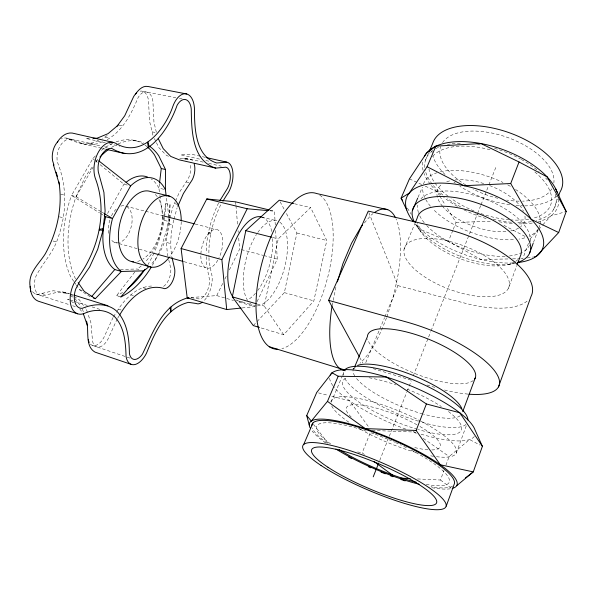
<?xml version="1.0" encoding="UTF-8"?>
<svg xmlns="http://www.w3.org/2000/svg" width="596" height="596" viewBox="0 0 596 596"><rect width="100%" height="100%" fill="white"/><g stroke="black" fill="none" stroke-linecap="round" stroke-linejoin="round"><path stroke-width="0.45" stroke-dasharray="2.98 2.23" d="M169.629 218.129L169.987 204.644L165.822 203.601L163.17 220.073A49.565 28.601 -75.2 0 1 152.65 251.914M159.445 183.657L158.909 188.105L159.393 191.763M218.598 202.968C211.14 218.613 206.268 235.778 206.149 253.173M220.654 204.875C212.936 220.982 208.116 238.832 208.987 256.787M332.21 305.748L333.104 301.256M333.283 300.362L336.137 285.991M283.718 334.751L264.251 306.068L278.235 238.899L310.613 207.542L326.787 240.479L313.839 300.868L283.718 334.751L260.236 327.688M257.092 321.557L284.366 292.621L296.905 233.036L286.155 213.003M169.853 218.129L172.974 206.805L175.149 201.88M173.727 220.066C170.858 231.933 169.83 244.546 171.819 256.623M173.972 219.194L177.094 207.848M553.624 209.501L557.439 199.004M533.487 242.445L537.935 230.332M456.26 453.087L466.258 425.835M417.52 478.938L440.474 480.026L444.005 470.453M445.935 465.23L449.153 456.521L469.573 439.543L479.996 445.063M528.458 243.295L522.789 258.657L520.934 258.694M508.388 288.33A55.786 22.857 20.9 0 0 439.557 239.406A55.786 22.857 20.9 0 0 421.961 275.039A55.786 22.857 20.9 0 0 508.388 288.33L516.725 265.831M379.726 460.417L387.944 439.684M389.315 436.227L406.77 392.175M407.113 391.311L408.819 386.99M409.161 386.126L411.218 380.941M413.274 375.756L430.729 331.696M431.072 330.832L477.277 214.21M477.62 213.346L480.696 205.568M481.039 204.704L488.571 185.699M488.914 184.834L495.76 167.558M386.521 317.81C380.136 334.103 372.954 351.126 359.954 363.269M386.856 316.953L393.971 294.32L398.046 274.823A83.351 29.033 -75 0 0 395.982 218.769M364.387 454.495L362.152 452.856L370.176 433.016M507.904 258.955L480.927 259.498L448.423 241.305L452.923 230.175M453.265 229.318L456.037 222.464L446.978 207.78M365.75 362.636L384.554 317.638M384.912 316.781L397.927 285.633L368.276 211.103M404.095 249.143L415.017 223.262M353.719 369.095L354.434 367.389M418.049 197.343L422.296 187.36M331.22 402.136L342.231 376.24M342.588 375.405L343.296 373.729M425.432 160.354L428.68 152.785M175.522 201.023L179.284 192.515L188.09 178.919A13.499 7.316 -77.8 0 0 190.251 163.595M75.528 278.861A81.697 48.187 -75.2 0 1 76.094 196.673L85.459 176.394L93.043 165.792M257.085 301.636L277.274 259.089L275.598 230.548M190.899 297.56L216.735 295.594L222.859 283.145M224.908 279.002L226.54 275.68M229.4 269.876L239.622 249.143L238.609 237.089M107.563 213.487L123.901 184.224A49.565 28.601 -75.2 0 1 125.324 182.95M73.74 281.312L71.073 277.505A81.503 48.425 -75.2 0 1 71.498 195.481L76.094 196.673L93.214 166.962M95.986 162.142L97.379 159.735A81.697 48.187 -75.2 0 1 98.66 158.327M95.397 155.899A81.503 48.425 -75.2 0 0 92.805 158.655L71.498 195.481L99.517 212.876M117.241 318.86L108.032 339.012L106.051 342.141A14.572 8.322 -70 0 1 92.544 341.106L90.86 322.54L87.731 313.317M117.717 318.093L119.155 315.798M113.039 317.519L103.831 337.619L101.841 340.741A14.542 8.366 -69.9 0 1 89.191 342.409M113.516 316.759L116.399 312.185M116.876 311.425C124.571 299.267 136.454 286.512 151.675 286.028M96.291 161.248L97.379 159.735M120.772 296.994L116.548 295.698L136.007 270.45M364.394 222.978L370.727 215.529A83.351 29.033 -75 0 1 373.074 213.547M530.038 239.026L538.017 230.19M538.628 229.512L542.308 225.437M542.926 224.759L550.905 215.923L566.2 211.535M253.285 325.595L256.451 322.227M107.176 135.493L102.661 138.622M102.423 141.677C90.845 147.763 77.286 143.182 66.275 138.063A16.308 10.698 -78.4 0 0 61.261 138.942M107.228 139.643C122.947 130.628 131.358 113.732 138.108 97.588A15.027 8.784 -80.9 0 1 146.936 92.075A15.027 8.784 -80.9 0 1 152.911 101.342L153.954 122.135L156.465 132.759M98.645 140.306L92.216 143.003L79.879 143.278M508.179 264.564L513.618 263.469M208.093 234.057L210.79 233.565M527.244 257.934L533.472 256.928M242.058 307.961L254.708 306.642L237.931 301.762M184.864 159.505L189.893 159.139A13.529 7.279 -77.8 0 1 193.119 161.516M179.776 158.625L185.736 158.208L203.333 162.164M456.037 222.464L491.178 221.22M120.37 269.407L137.117 269.012L139.516 269.705M512.56 258.858L520.003 258.709M89.363 138.339L85.735 138.391L105.388 142.891M372.135 430.461L414.175 432.018L417.215 434.149M208.265 232.79L210.872 232.947M269.921 210.798L274.465 211.208L275.27 225.02M101.536 148.248L84.535 144.344L70.984 139.136A16.353 10.654 -78.4 0 0 60.263 145.804A16.353 10.654 -78.4 0 0 57.38 162.067C67.281 186.272 66.804 213.532 57.954 237.99C53.58 252.562 42.42 263.164 35.864 276.47A16.122 10.303 -70.8 0 0 42.852 295.743L57.7 292.174L69.434 293.679L64.986 292.286L53.2 290.759L38.3 294.282A16.077 10.356 -70.7 0 1 32.251 291.422M191.115 297.672L199.414 298.969A13.559 6.765 -73.6 0 0 209.382 278.995L206.298 263.752L206.179 254.939M142.511 91.225L175.805 97.692M179.403 98.385L182.108 98.914M357.63 451.924L362.152 452.856M152.099 131.828L155.593 132.573M118.932 125.108L122.552 125.883M133.333 140.179L137.765 141.163M105.142 137.207L109.701 138.227M205.27 157.337L190.958 154.126L180.506 154.796L200.42 159.296M208.704 163.371L221.25 166.187M183.404 158.372L187.576 159.311M205.851 160.525L209.472 161.345M108.964 143.71L119.684 146.169M89.474 143.062L94.086 144.113M66.275 138.063L100.94 145.983M104.568 146.81L107.295 147.428M69.382 139.255L74.083 140.328M102.43 148.449L105.112 149.067M294.498 203.757L310.613 207.542M186.123 181.959L189.409 182.741M269.951 210.12L274.465 211.208M163.766 189.29L158.909 188.105A49.565 28.601 -75.2 0 0 151.198 178.934M261.637 217.1L275.084 220.401M127.268 185.051L123.901 184.224L98.459 163.304M296.905 233.036L326.787 240.479M174.397 203.579L177.697 204.398M272.826 237.521L278.235 238.899M318.502 392.883L328.254 395.364M331.793 396.265L349.517 400.78L369.051 427.459M125.756 206.179L144.672 211.044M145.573 211.275L160.883 215.216M195.115 224.029L215.826 229.363M60.703 194.154L64.569 195.16M168.497 223.724L172.609 224.804M397.927 285.633L465.431 303.304A79.365 32.564 20.9 0 0 528.503 299.825M241.41 249.612L262.925 255.304M263.827 255.535L277.274 259.089M166.813 242.52L170.903 243.622M59.429 216.802L63.265 217.853M114.127 242.214L150.855 252.443M184.008 261.674L205.516 267.664M284.366 292.621L313.839 300.868M53.066 240.993L56.128 241.872M257.152 304.012L264.251 306.068M237.23 300.622L252.302 305.003M216.735 295.594L233.513 300.473M143.062 287.712L146.355 288.695M130.859 294.849L133.355 295.609M373.178 368.641L411.098 380.173M426.974 385.001L433.143 386.878A82.375 26.343 21.9 0 0 435.78 387.661M79.611 289.671L83.127 290.759M71.185 294.23L72.936 294.782M118.321 309.138L122.508 310.449M62.371 291.951L66.826 293.351M69.33 299.788L67.586 299.244L70.589 301.055M70.209 300.064L73.695 301.159M74.575 301.434L87.664 305.547M92.03 306.918L101.633 309.935M41.705 293.478L46.242 294.923M35.589 293.91L69.129 304.63M72.638 305.748L75.275 306.59M92.581 345.471L129.943 358.092M168.504 156.256L166.515 155.467L158.938 147.711L156.025 141.885M448.423 241.305L421.037 229.669L417.148 223.522M409.43 178.889L421.953 184.641M425.291 186.175L436.972 191.547L439.356 195.413M503.955 225.333L525.143 236.463M76.094 196.673L101.424 211.885M102.221 212.362L103.801 213.308M71.341 301.501L73.599 302.857M64.986 292.286L69.516 295.057M70.268 295.519L73.293 297.359M70.186 294.141L73.189 295.988M73.941 296.45L79.194 299.669L85.414 308.132M100.299 213.361L103.406 215.29M90.257 296.853L79.879 290.051L76.407 285.111M423.302 438.41L449.153 456.521M440.474 480.026L451.753 488.534A79.976 17.493 22.9 0 1 429.358 487.245M92.805 158.655L94.22 159.817M94.928 160.399L97.751 162.723M313.503 424.367L328.21 443.417M79.7 308.832L82.799 313.004M74.798 298.283L81.056 306.746M417.125 226.666L421.208 232.254M74.276 282.072L75.878 284.352M407.418 208.153L411.307 214.299M439.833 196.188L445.078 204.689M359.716 357.436L362.726 362.964M280.135 201.783L284.434 209.799M154.357 138.555L155.608 141.051M82.36 308.907L83.388 311.924M86.45 309.548L87.47 312.557M152.911 135.21L149.566 121.219L148.478 100.463A14.989 8.828 -80.9 0 0 140.194 91.136M167.96 256.347C165.576 244.062 166.753 231.121 169.607 219L169.532 221.719A49.736 28.384 -75.2 0 1 150.952 264.594M168.75 259.759L170.694 268.014A13.298 7.145 -73.5 0 1 162.596 286.959M159.877 195.413L163.17 220.073L169.532 221.719L166.336 197.008M235.651 201.858L235.882 204.637M235.964 205.568L237.67 225.966M238.065 230.6L238.214 232.455M208.995 257.695L209.04 261.316L211.327 272.849A18.603 9.283 -73.6 0 1 203.735 301.017M185.736 158.208A13.499 7.316 -77.8 0 1 188.984 160.585M145.022 145.126A81.503 48.425 -75.2 0 1 147.093 146.705M165.822 203.601A81.503 48.425 -75.2 0 1 164.638 216.445M164.503 217.369A81.503 48.425 -75.2 0 1 154.319 252.287M153.939 253.129A81.503 48.425 -75.2 0 1 147.972 264.579M122.605 292.375A81.503 48.425 -75.2 0 1 116.548 295.698M101.462 150.393A81.503 48.425 -75.2 0 1 112.793 143.249M116.078 141.9A81.503 48.425 -75.2 0 1 144.254 144.605M169.987 204.644A81.697 48.187 -75.2 0 1 168.787 217.51M168.646 218.441A81.697 48.187 -75.2 0 1 152.107 265.764M111.601 147.398A81.697 48.187 -75.2 0 1 117.308 144.269M118.127 143.897A81.697 48.187 -75.2 0 1 143.815 142.98M151.272 254.172A49.565 28.601 -75.2 0 1 145.171 262.151M141.259 265.935A49.565 28.601 -75.2 0 1 137.117 269.012M155.273 194.445A36.289 20.696 -75.2 0 1 158.022 197.842M158.953 199.466A36.289 20.696 -75.2 0 1 162.455 214.225M162.499 216.795A36.289 20.696 -75.2 0 1 142.891 259.104M140.462 260.407A36.289 20.696 -75.2 0 1 137.207 261.502M181.221 221.623A36.661 20.219 -75.2 0 1 169.867 256.429M512.933 262.97A72.652 33.048 20.4 0 1 414.6 223.083M556.679 196.069A68.317 35.067 19.5 0 1 524.934 205.866M524.055 205.866A68.317 35.067 19.5 0 1 515.942 205.501M509.736 204.786A68.317 35.067 19.5 0 1 459.903 186.287M455.374 183.21A68.317 35.067 19.5 0 1 453.951 182.167M445.033 174.524A68.317 35.067 19.5 0 1 432.905 156.033M432.137 152.777A68.317 35.067 19.5 0 1 431.899 150.863M555.39 194.214A68.838 34.136 19.8 0 1 536.214 220.595M531.192 221.652A68.838 34.136 19.8 0 1 515.98 222.517M511.45 222.256A68.838 34.136 19.8 0 1 491.737 218.926M478.186 214.739A68.838 34.136 19.8 0 1 475.712 213.808M460.596 206.842A68.838 34.136 19.8 0 1 447.246 198.431M442.858 195.004A68.838 34.136 19.8 0 1 432.741 184.827M432.189 184.119A68.838 34.136 19.8 0 1 425.037 169.391M424.769 167.513A68.838 34.136 19.8 0 1 430.215 152.68M430.804 152.122A68.838 34.136 19.8 0 1 432.763 150.535M435.803 148.62A68.838 34.136 19.8 0 1 439.267 146.974M447.484 144.53A68.838 34.136 19.8 0 1 450.256 144.031M452.155 143.763A68.838 34.136 19.8 0 1 462.496 143.196M477.687 144.485A68.838 34.136 19.8 0 1 480.391 144.94M494.546 148.315A68.838 34.136 19.8 0 1 520.554 159.043M521.321 159.467A68.838 34.136 19.8 0 1 539.112 171.648M545.675 178.003A68.838 34.136 19.8 0 1 547.344 179.91M551.762 188.88A59.615 30.582 19.6 0 1 522.588 201.157M519.094 201.172A59.615 30.582 19.6 0 1 506.675 200.07M497.839 198.297A59.615 30.582 19.6 0 1 472.978 189.066M465.744 184.998A59.615 30.582 19.6 0 1 440.6 146.556M442.56 142.571A59.615 30.582 19.6 0 1 507.874 137.572A59.615 30.582 19.6 0 1 553.848 182.935M558.735 199.071A71.386 35.402 19.8 0 1 538.382 221.757M532.273 223.038A71.386 35.402 19.8 0 1 517.857 223.873M512.284 223.575A71.386 35.402 19.8 0 1 498.569 221.637M486.105 218.531A71.386 35.402 19.8 0 1 463.986 209.859M457.393 206.372A71.386 35.402 19.8 0 1 443.64 197.269M440.839 195.004A71.386 35.402 19.8 0 1 430.752 184.805M430.215 184.119A71.386 35.402 19.8 0 1 424.076 173.511M423.063 170.292A71.386 35.402 19.8 0 1 422.624 161.583M534.88 171.983A64.226 31.841 19.8 0 1 532.347 218.456M528.704 219.216A64.226 31.841 19.8 0 1 511.018 219.939M509.215 219.797A64.226 31.841 19.8 0 1 480.927 213.584M473.991 210.954A64.226 31.841 19.8 0 1 451.083 198.446M448.05 196.188A64.226 31.841 19.8 0 1 428.993 168.951M432.726 156.376A64.226 31.841 19.8 0 1 491.879 150.237M529.486 245.12A59.414 26.999 20.4 0 1 506.883 256.213M505.073 256.317A59.414 26.999 20.4 0 1 426.617 225.467M424.218 222.718A59.414 26.999 20.4 0 1 418.72 213.39M418.452 212.616A59.414 26.999 20.4 0 1 417.818 205.166M420.94 198.855A59.414 26.999 20.4 0 1 485.561 199.161A59.414 26.999 20.4 0 1 530.462 241.663M421.029 421.29A67.765 16.71 22.6 0 1 435.639 456.588M433.642 456.305A67.765 16.71 22.6 0 1 428.561 455.418M416.112 452.438A67.765 16.71 22.6 0 1 361.735 430.066M360.96 429.634A67.765 16.71 22.6 0 1 358.531 428.248M348.846 422.192A67.765 16.71 22.6 0 1 331.719 405.928M330.884 402.054A67.765 16.71 22.6 0 1 420.225 420.873M465.998 424.449A66.938 18.565 22.3 0 1 419.256 421.469M418.377 421.193A66.938 18.565 22.3 0 1 343.721 376.076M343.49 375.264A66.938 18.565 22.3 0 1 343.49 372.09M460.172 415.762A58.736 16.636 22.3 0 1 423.614 414.175M422.735 413.937A58.736 16.636 22.3 0 1 356.095 377.924M354.747 375.979A58.736 16.636 22.3 0 1 354.218 367.561M419.889 426.453A50.772 12.509 22.6 0 1 431.355 449.95M427.95 449.816A50.772 12.509 22.6 0 1 412.991 447.142M351.23 417.081A50.772 12.509 22.6 0 1 361.601 405.034A50.772 12.509 22.6 0 1 418.467 425.626M473.239 380.531A57.901 18.476 21.9 0 1 415.866 373.893A57.901 18.476 21.9 0 1 367.613 338.93M452.543 486.068A77.122 16.859 22.9 0 1 430.975 486.731M327.182 443.193A77.122 16.859 22.9 0 1 312.274 428.04M474.319 436.473A78.411 21.069 22.4 0 1 420.284 433.933M415.919 432.584A78.411 21.069 22.4 0 1 412.514 431.467M405.749 429.098A78.411 21.069 22.4 0 1 333.373 386.29M332.903 385.664A78.411 21.069 22.4 0 1 329.64 377.812M411.188 450.099A71.952 15.727 22.9 0 1 424.799 484.138M330.676 443.953A71.952 15.727 22.9 0 1 366.1 431.109M371.092 432.815A71.952 15.727 22.9 0 1 374.444 434.015M375.286 434.32A71.952 15.727 22.9 0 1 387.959 439.297M388.801 439.654A71.952 15.727 22.9 0 1 394.708 442.202M395.55 442.575A71.952 15.727 22.9 0 1 401.346 445.234M403.76 446.389A71.952 15.727 22.9 0 1 407.917 448.43M325.639 443.037A79.976 17.493 22.9 0 1 312.125 431.012M448.46 411.523A64.122 17.21 22.4 0 1 418.236 429.552M417.342 429.291A64.122 17.21 22.4 0 1 357.019 400.728A64.122 17.21 22.4 0 1 347.2 377.67M369.095 377.76A64.122 17.21 22.4 0 1 395.93 384.912M407.157 389.121A64.122 17.21 22.4 0 1 441.323 406.524M467.994 394.09A82.375 26.343 21.9 0 1 443.67 389.799M538.032 229.229A61.746 29.234 20.1 0 1 529.166 236.247M524.823 237.819A61.746 29.234 20.1 0 1 518.96 239.1M513.402 239.681A61.746 29.234 20.1 0 1 432.838 208.905M430.431 206.231A61.746 29.234 20.1 0 1 425.112 198.274M424.739 197.492A61.746 29.234 20.1 0 1 422.743 187.368M423.451 184.082A61.746 29.234 20.1 0 1 437.024 172.743M440.37 171.812A61.746 29.234 20.1 0 1 502.964 182.458M507.732 184.887A61.746 29.234 20.1 0 1 510.936 186.66M515.54 189.468A61.746 29.234 20.1 0 1 540.021 224.491M539.812 225.333A61.746 29.234 20.1 0 1 538.888 227.732M515.428 263.104A62.431 27.93 20.5 0 1 458.615 255.61A62.431 27.93 20.5 0 1 414.749 222.822M517.82 259.64A55.041 24.324 20.5 0 1 515.749 261.316M515.056 261.763A55.041 24.324 20.5 0 1 458.644 258.12A55.041 24.324 20.5 0 1 417.088 223.195M524.964 216.169A46.272 21.888 20.1 0 1 520.621 226.733M518.557 228.119A46.272 21.888 20.1 0 1 510.37 230.957M505.937 231.546A46.272 21.888 20.1 0 1 443.081 206.968M442.523 206.305A46.272 21.888 20.1 0 1 442.225 184.06M446.754 181.78A46.272 21.888 20.1 0 1 450.762 180.633M455.128 179.962A46.272 21.888 20.1 0 1 483.676 183.523M489.629 185.572A46.272 21.888 20.1 0 1 523.43 211.2M261.584 216.959A43.657 20.152 -75 0 1 271.918 232.358M272.67 238.624A43.657 20.152 -75 0 1 257.71 290.528M255.505 293.284A43.657 20.152 -75 0 1 248.078 299.661M242.416 301.569A43.657 20.152 -75 0 1 235.897 299.825M279.904 222.219A43.985 19.653 -75 0 1 284.337 268.394A43.985 19.653 -75 0 1 257.36 305.912M256.481 305.964A43.985 19.653 -75 0 1 249.769 303.178M247.645 300.533A43.985 19.653 -75 0 1 256.466 234.466M257.852 232.395A43.985 19.653 -75 0 1 276.782 220.684M200.867 253.874A19.959 9.976 -75 0 1 216.87 229.52A19.959 9.976 -75 0 1 218.71 258.5M217.808 260.184A19.959 9.976 -75 0 1 206.343 268.014A19.959 9.976 -75 0 1 200.83 254.701M319.732 195.123A80.557 33.622 -75 0 1 328.031 275.941A80.557 33.622 -75 0 1 281.878 348.675M355.402 367.479A83.351 29.033 -75 0 1 352.832 368.984M126.754 206.574A19.02 11.212 -75.1 0 1 131.627 224.848A19.02 11.212 -75.1 0 1 120.027 242.326M119.26 242.587A19.02 11.212 -75.1 0 1 111.683 240.3M108.696 233.312A19.02 11.212 -75.1 0 1 110.193 218.926M111.474 215.856A19.02 11.212 -75.1 0 1 117.159 208.272M120.891 206.127A19.02 11.212 -75.1 0 1 125.398 205.985"/><path stroke-width="0.89" d="M166.217 196.091L165.39 189.684L165.509 169.525L158.789 155.839A81.697 48.187 -75.2 0 0 149.387 146.094M202.409 302.142A18.603 9.283 -73.6 0 1 196.032 303.439L188.388 302.358C165.085 308.229 154.684 333.112 146.437 353.309A20.368 10.899 -70.4 0 1 126.069 356.609C125.644 342.633 124.646 327.457 114.603 316.662C106.438 309.242 94.749 308.892 84.975 313.138A22.588 13.566 -71.2 0 1 71.215 306.418A22.588 13.566 -71.2 0 1 74.716 282.042C97.081 253.777 108.375 214.538 95.829 179.679A22.924 14.028 -78 0 1 98.549 151.846A22.924 14.028 -78 0 1 116.391 143.725C142.638 158.715 165.256 128.55 172.803 106.542A21.016 11.525 -80.3 0 1 186.63 93.959A21.016 11.525 -80.3 0 1 194.452 112.026C194.631 130.025 196.039 156.621 216.713 162.984L224.163 162.373A18.893 9.506 -77.5 0 1 232.894 172.572A18.893 9.506 -77.5 0 1 227.031 194.534L222.926 201.18M188.507 297.672C162.388 304.31 152.971 332.635 142.369 354.262A14.855 7.949 -70.4 0 1 129.414 353.473C129.123 338.781 127.589 323.025 117.226 311.656C107.585 302.492 93.728 303.617 82.255 308.326A16.465 9.894 -71.2 0 1 75.819 288.851L79.492 281.856L89.586 267.105L97.722 249.314L102.996 230.242L105.112 210.91L103.92 192.374L98.347 172.006A16.71 10.229 -78 0 1 101.387 155.4A16.71 10.229 -78 0 1 111.832 148.464C143.569 167.267 167.945 131.522 177.094 105.313A15.325 8.404 -80.3 0 1 185.654 99.599A15.325 8.404 -80.3 0 1 191.242 108.949C191.614 129.615 191.674 160.637 215.707 168.102L225.728 167.193A13.775 6.936 -77.5 0 1 227.583 188.194L219.902 200.606M159.549 182.771L161.263 168.534L154.483 154.863A81.503 48.425 -75.2 0 0 147.771 147.279M332.032 306.649L331.629 308.683A83.351 29.033 -75 0 0 345.33 370.69M259.372 327.428L253.285 325.595L232.321 296.83L245.805 230.659L279.278 200.181L293.605 203.541M337.388 281.886L342.961 263.581L351.506 243.354L361.027 226.949L362.636 225.05M534.366 256.787L536.147 256.496L558.683 232.537L566.2 211.535L555.442 188.343M330.206 375.108A78.419 21.069 22.4 0 1 332.017 372.887L332.099 372.82A78.419 21.069 22.4 0 1 386.208 377.03L386.551 377.134A78.419 21.069 22.4 0 1 459.665 412.737L459.881 412.901A78.419 21.069 22.4 0 1 474.975 429.843L482.395 446.337L473.261 471.898L456.692 485.718M498.494 386.893L531.096 296.257A79.365 32.564 20.9 0 0 444.638 228.678L368.276 211.103L328.605 300.354L359.276 356.632M558.713 195.51L559.987 192.009A68.317 35.067 19.5 0 0 511.822 133.675A68.317 35.067 19.5 0 0 432.651 143.532L429.046 151.943M446.218 506.175L454.413 483.632A77.122 16.859 22.9 0 0 386.066 437.114A77.122 16.859 22.9 0 0 311.82 425.41M529.36 253.702L533.167 243.317M462.734 411.672L475.265 377.864M517.045 264.967L520.256 256.317A55.041 24.324 20.5 0 0 477.068 213.092A55.041 24.324 20.5 0 0 417.133 218.248L415.367 222.427M558.683 232.537L531.252 219.395L510.712 183.523L519.042 161.985L480.905 143.532L435.885 146.147L426.46 153.217L409.43 178.889L401.093 198.163L406.71 209.963M465.372 477.992L473.261 471.898L440.325 464.776L416.142 430.461L426.378 403.969L386.551 377.134M373.223 476.837L378.698 463.01M354.799 366.533L367.389 336.673A57.901 18.476 21.9 0 1 427.816 338.886A57.901 18.476 21.9 0 1 474.461 379.28M412.387 210.649L417.692 198.17M402.553 200.465L401.093 198.163L409.333 193.044L427.094 166.731L435.885 146.147M310.129 427.876A79.976 17.493 22.9 0 1 311.306 421.067L327.472 401.376L338.2 376.247L386.208 377.022M303.647 444.616L312.907 423.018M309.287 425.134L306.716 415.576L316.737 392.429L332.017 372.887M177.809 206.223L183.404 193.521L192.195 179.888A13.529 7.279 -77.8 0 0 194.177 163.855M241.156 308.058L226.704 309.555L221.868 259.625L247.206 208.764L268.103 210.634M226.704 309.555L187.204 297.836L181.102 248.539L206.797 198.945L235.651 201.858L269.049 209.904M165.39 189.684A49.736 28.384 -75.2 0 0 130.636 185.877L112.51 218.538A49.736 28.384 -75.2 0 0 121.353 271.456L95.33 298.693L93.602 298.156M119.632 315.038C128.483 299.639 145.223 282.251 164.63 288.695A13.321 7.107 -73.5 0 0 174.717 269.154L172.013 257.479M116.935 126.404L124.72 115.766L133.601 96.694A14.989 8.828 -80.9 0 1 136.67 92.901M57.372 142.124C60.524 137.05 65.784 132.252 72.183 133.05L112.964 142.34M135.575 93.967C138.458 89.959 142.66 85.34 148.136 86.509L186.794 94.004M91.598 296.644L114.79 269.534A49.565 28.601 -75.2 0 1 105.745 216.743L104.188 215.774M148.993 266.561A49.736 28.384 -75.2 0 1 143.524 270.867L120.772 296.994A81.697 48.187 -75.2 0 0 151.146 267.366M118.261 125.063L108.099 133.623L97.036 138.22L92.991 138.279M99.331 229.296L103.16 228.73M187.204 297.836L189.051 297.702M427.094 166.731L464.083 185.714L510.712 183.523M143.524 270.867L121.353 271.456L114.79 269.534M311.388 421.022A79.976 17.493 22.9 0 1 365.221 428.598L416.142 430.461M400.996 478.156L410.175 478.588M99.249 230.034L102.996 230.242M206.164 157.538L226.733 162.157M215.707 168.102L179.441 159.899L170.769 156.428L163.237 148.672L158.29 138.667M387.743 209.703L316.55 193.521A80.557 33.622 -75 0 0 261.279 265.496A80.557 33.622 -75 0 0 277.691 349.271M106.006 149.276L124.802 153.589M161.263 168.534L165.509 169.525M206.797 198.945L247.206 208.764M169.756 196.248L150.564 191.525A36.289 20.696 -75.2 0 0 120.124 222.308A36.289 20.696 -75.2 0 0 133.489 261.815M245.805 230.659L271.925 237.297M161.784 215.454L194.214 223.798M426.378 403.969L459.665 412.737M105.745 216.743L112.51 218.538L104.591 213.785M181.102 248.539L221.868 259.625M328.605 300.354L406.569 322.004A82.375 26.343 21.9 0 1 492.639 368.425A82.375 26.343 21.9 0 1 468.955 394.172M151.756 252.697L183.114 261.421M131.701 261.57L150.699 267.008M232.321 296.83L256.265 303.759M269.258 346.708L344.391 369.87M73.807 295.05L107.921 305.748M77.607 313.787L38.166 301.151C32.355 298.812 30.314 292.174 30.165 286.408M131.612 364.506L95.069 352.147C84.669 346.187 89.303 330.698 86.554 321.14M519.042 161.985L547.068 176.848L566.2 211.535M332.099 372.82L338.2 376.247M95.33 298.693L84.274 291.414L78.173 282.668M327.472 401.376L365.214 428.598M374.065 461.58L392.682 475.213M98.824 160.868L130.636 185.877M306.716 415.576L311.298 421.067M459.881 412.901L482.395 446.337M83.313 313.697L87.418 325.632M53.998 165.189L52.649 160.92A16.308 10.698 -78.4 0 1 57.864 141.557M53.357 164.712L59.54 184.782M56.136 172.199L57.469 176.58M148.009 142.057L149.134 147.018M170.128 307.596L170.747 311.835M147.592 142.429L148.285 147.786M30.232 286.959L30.761 291.6M58.885 181.832C62.878 206.611 57.328 232.164 45.199 253.978C40.692 261.07 34.464 267.179 31.253 275.039A16.077 10.356 -70.7 0 0 30.731 288.628M170.91 307.022L171.126 311.559M145.014 269.303A81.503 48.425 -75.2 0 1 127.79 288.643M126.047 182.346A49.565 28.601 -75.2 0 1 147.458 176.997M99.964 156.964A81.697 48.187 -75.2 0 1 108.748 149.343M89.191 342.409A14.542 8.366 -69.9 0 1 88.275 339.675M169.324 257.152A36.661 20.219 -75.2 0 1 138.913 252.086A36.661 20.219 -75.2 0 1 156.174 199.325A36.661 20.219 -75.2 0 1 181.229 220.751M531.438 219.589A72.652 33.048 20.4 0 1 517.604 262.598M413.497 221.757A72.652 33.048 20.4 0 1 409.236 193.164M409.333 193.052A72.652 33.048 20.4 0 1 463.755 185.647M464.083 185.714A72.652 33.048 20.4 0 1 531.252 219.395M424.337 156.45A71.378 35.395 19.8 0 1 426.356 153.343M426.46 153.217A71.378 35.395 19.8 0 1 480.905 143.539M481.218 143.599A71.378 35.395 19.8 0 1 547.061 176.848M547.247 177.042A71.378 35.395 19.8 0 1 557.29 192.575M357.615 365.393A58.736 16.636 22.3 0 1 414.853 376.128A58.736 16.636 22.3 0 1 461.811 408.558M345.285 369.349A66.938 18.565 22.3 0 1 413.073 379.898A66.938 18.565 22.3 0 1 467.949 419.949M419.115 484.22A77.122 16.859 22.9 0 1 335.898 449.004M440.548 464.94A79.976 17.493 22.9 0 1 452.744 488.273M405.198 480.89A79.976 17.493 22.9 0 1 400.81 479.452M393.032 476.733A79.976 17.493 22.9 0 1 390.469 475.787M385.307 473.813A79.976 17.493 22.9 0 1 381.015 472.107M370.839 467.8A79.976 17.493 22.9 0 1 368.313 466.668M351.692 458.637A79.976 17.493 22.9 0 1 348.466 456.938M365.564 428.718A79.976 17.493 22.9 0 1 440.325 464.776M416.202 482.224A71.952 15.727 22.9 0 1 339.027 449.533M414.362 222.055A62.431 27.93 20.5 0 1 482.864 205.084A62.431 27.93 20.5 0 1 518.088 262.315M232.894 296.801A43.657 20.152 -75 0 1 233.133 246.483A43.657 20.152 -75 0 1 261.584 216.959M374.631 212.414A83.351 29.033 -75 0 1 395.215 217.19M320.998 465.439A77.8 15.265 23.1 0 0 442.753 509.036A77.8 15.265 23.1 0 0 359.708 453.966A77.8 15.265 23.1 0 0 320.998 465.439M327.927 467.227A67.877 13.306 23.1 0 0 433.925 504.946A67.877 13.306 23.1 0 0 360.699 456.752A67.877 13.306 23.1 0 0 327.927 467.227"/></g></svg>
